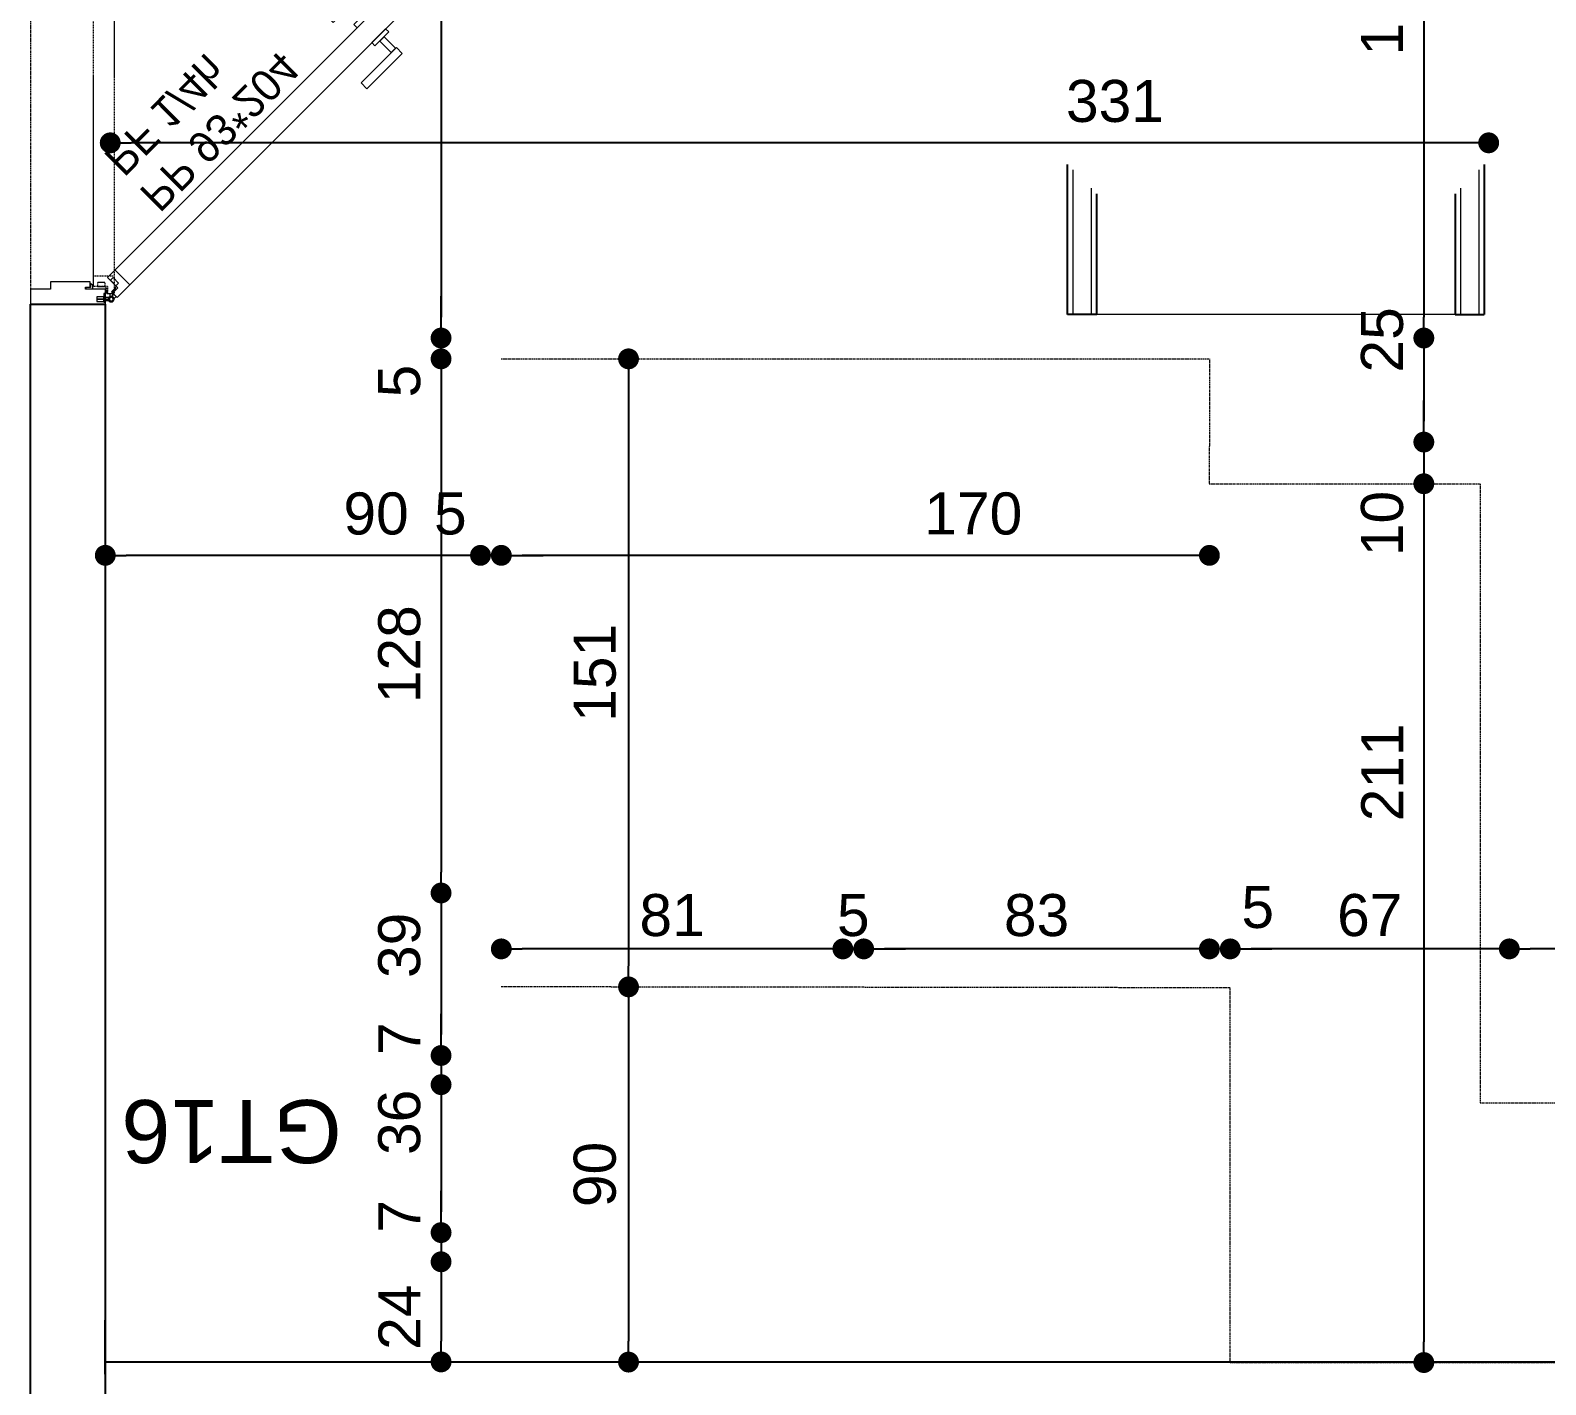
# Model space of a CAD drawing. Header units: centimetres. Extents: x 16433 to 114398, y -50094 to -12305.
# Drawn here: x 31915.9 to 32279.7, y -29242.2 to -28917.2 of the extents above; entities that cross this region are included whole.
import ezdxf

# ---------------------------------------------------------------- set-up
doc = ezdxf.new("R2010")
doc.units = ezdxf.units.CM
doc.header["$LTSCALE"] = 0.5
doc.linetypes.add('Style de ligne -1', pattern=[0.41664, 0.20828, -0.20836])
doc.linetypes.add('Style de ligne -16', pattern=[0.192476, 0.123031, -0.069444])
doc.layers.get('0').update_dxf_attribs({"linetype": 'CONTINUOUS'})
doc.layers.get('DEFPOINTS').update_dxf_attribs({"linetype": 'CONTINUOUS'})
doc.layers.add('3-BAT C-Niveau -2', color=7, linetype='CONTINUOUS')
doc.styles.add('Futura Book', font='')
doc.styles.add('Helvetica', font='')
doc.styles.get('Futura Book').set_extended_font_data('Futura Book')
doc.styles.get('Helvetica').set_extended_font_data('Helvetica')
doc.dimstyles.new('IS', dxfattribs={"dimtxt": 10.08724, "dimasz": 5.007446, "dimexe": 2, "dimexo": 10, "dimgap": 3, "dimtad": 1, "dimdec": 1, "dimtxsty": 'Helvetica', "dimblk": 'DOT', "dimblk1": 'DOT', "dimblk2": 'DOT', "dimcen": 0, "dimdle": 10, "dimazin": 0, "dimtfac": 0.8, "dimtdec": 1, "dimtix": 1, "dimtmove": 0, "dimatfit": 0, "dimldrblk": 'VW_FILLEDARROW-1', "dimfxl": 10, "dimfxlon": 1, "dimfrac": 2, "dimtolj": 1, "dimarcsym": 0})

# ---------------------------------------------------------------- blocks, each defined once
blk = doc.blocks.new('PORTES 93_204')
at = {"color": 7, "linetype": 'Continuous', "lineweight": 18}
blk.add_line((10.41, 11.34), (6.87, 14.87), dxfattribs=at)
at = {"color": 8, "linetype": 'Style de ligne -16', "lineweight": 18, "true_color": 0x808080}
blk.add_line((9.01, 6.14), (9.01, 11.14), dxfattribs=at)
at = {"color": 7, "linetype": 'Continuous', "lineweight": 5}
blk.add_line((3.44, 8.68), (3.44, 9.56), dxfattribs=at)
at = {"color": 7, "linetype": 'Continuous', "lineweight": 18, "flags": 128}
for points in [[(62.4, 80.3), (63.81, 78.88), (55.33, 70.4), (53.91, 71.81)], [(63.64, 78.71), (66.4, 75.94), (65.34, 74.88), (62.58, 77.65)], [(67.54, 77.07), (68.3, 76.3), (64.98, 72.98), (64.21, 73.75)], [(69.29, 68.68), (68.52, 69.44), (71.84, 72.77), (72.61, 72)], [(73.18, 67.04), (70.42, 69.81), (71.48, 70.87), (74.24, 68.1)], [(71.24, 62.27), (69.82, 63.68), (74.77, 68.63), (76.19, 67.22)], [(6.62, 11.53), (7.29, 12.2), (8.6, 10.88), (7.94, 10.22)], [(5.88, 4.34), (5.88, 5.84), (6.02, 5.98), (6.7, 5.98), (7.12, 5.56), (7.12, 5.44), (6.2, 5.44), (6.2, 4.34)], [(99.12, 4.34), (99.12, 5.84), (98.98, 5.98), (98.3, 5.98), (97.88, 5.56), (97.88, 5.44), (98.8, 5.44), (98.8, 4.34)]]:
    blk.add_lwpolyline(points, close=True, dxfattribs=at)
at = {"color": 7, "linetype": 'Continuous', "lineweight": 13, "flags": 128}
for points in [[(3.82, 11.82), (4.88, 10.76), (6.14, 12.01), (8.61, 9.54), (73.71, 74.64), (71.24, 77.12), (72.5, 78.38), (71.44, 79.44)], [(2.24, -8.95), (2.24, 9.05), (5.8, 9.05), (5.8, 4.24), (6.3, 4.24), (6.3, 5.35), (7.6, 5.35), (7.6, -4.15), (5.8, -4.15), (5.8, -8.95)], [(102.76, 9.05), (99.2, 9.05), (99.2, 4.24), (98.7, 4.24), (98.7, 5.35), (97.4, 5.35), (97.4, -4.15), (99.2, -4.15), (99.2, -8.95), (102.76, -8.95)]]:
    blk.add_lwpolyline(points, close=True, dxfattribs=at)
at = {"color": 8, "linetype": 'Style de ligne -16', "lineweight": 18, "true_color": 0x808080, "flags": 128}
for points in [[(82.53, 16.14), (82.53, 18.14), (94.53, 18.14), (94.53, 16.14)], [(92.78, 12.23), (92.78, 16.14), (94.28, 16.14), (94.28, 12.23)], [(4.69, 11.14), (4.69, 9.64), (6.47, 9.64), (6.47, 6.14), (98.53, 6.14), (98.53, 9.64), (100.31, 9.64), (100.31, 11.14)], [(91.18, 11.14), (91.18, 12.23), (95.88, 12.23), (95.88, 11.14)], [(6.47, 8.96), (7.41, 8.96), (7.41, 7.1), (6.47, 7.1)], [(91.18, 5.05), (91.18, 6.14), (95.88, 6.14), (95.88, 5.05)], [(92.78, 1.14), (92.78, 5.05), (94.28, 5.05), (94.28, 1.14)], [(88.03, -0.86), (88.03, 1.14), (95.03, 1.14), (95.03, -0.86)]]:
    blk.add_lwpolyline(points, close=True, dxfattribs=at)
at = {"color": 7, "linetype": 'Continuous', "lineweight": 5, "flags": 128}
for points in [[(4.58, 11.05), (4.11, 10.58, 0.143165), (3.92, 10.92, 0.143165), (3.58, 11.1), (4.06, 11.58)], [(3.07, 9.05), (3.07, 9.85, 0.143165), (3.44, 9.74, 0.143165), (3.81, 9.85), (3.81, 9.05)], [(4.69, 10.06), (4.02, 10.06, 0.143165), (4.13, 10.43, 0.143165), (4.02, 10.8), (4.69, 10.8)]]:
    blk.add_lwpolyline(points, format="xyb", close=True, dxfattribs=at)
at = {"color": 7, "linetype": 'Continuous', "lineweight": 18, "flags": 128}
blk.add_lwpolyline([(6.34, 11.42), (5.8, 11.14), (5.19, 10.53), (4.99, 10.73), (5.56, 11.3), (6.28, 11.53), (6.34, 11.42)], dxfattribs=at)
at = {"color": 7, "linetype": 'Continuous', "lineweight": 5, "flags": 128}
for points in [[(2.73, 9.05), (4.75, 9.05), (4.75, 8.68), (2.73, 8.68)], [(2.87, 8.68), (3.44, 8.68), (3.44, 6.99), (2.87, 6.99)], [(3.44, 8.68), (4.01, 8.68), (4.01, 6.99), (3.44, 6.99)]]:
    blk.add_lwpolyline(points, close=True, dxfattribs=at)
at = {"color": 8, "linetype": 'Style de ligne -16', "lineweight": 18, "true_color": 0x808080, "flags": 128}
blk.add_lwpolyline([(6.19, 9.08), (5.61, 9.26), (4.75, 9.26), (4.75, 9.54), (5.55, 9.54), (6.23, 9.2), (6.19, 9.08)], dxfattribs=at)
at = {"color": 7, "linetype": 'Continuous', "lineweight": 5}
for radius in [0.689, 0.429]:
    blk.add_circle((3.44, 10.43), radius, dxfattribs=at)
at = {"color": 8, "linetype": 'Style de ligne -16', "lineweight": 18, "true_color": 0x808080}
blk.add_arc((3.44, 10.43), 96.88, 0.4199, 44.5328, dxfattribs=at)
at = {"color": 7, "insert": (23.88, 22.06), "char_height": 7.5516, "width": 66.7422, "attachment_point": 1, "rotation": 45, "line_spacing_factor": 0.962448, "style": 'Futura Book'}
blk.add_mtext('\\pt26.348,53.073;PP 93*204\\PPF 1/4h\\P', dxfattribs=at)
blk = doc.blocks.new('Groupe-45-1')
at = {"color": 7, "linetype": 'Continuous', "lineweight": 5}
for p, q in [((17013.55, -46579.65), (17048.92, -46572.95)), ((17013.79, -46580.93), (17047.88, -46574.47)), ((17013.79, -46580.93), (17047.88, -46574.47)), ((17014.61, -46585.25), (17044.38, -46579.61)), ((17014.61, -46585.25), (17044.38, -46579.61)), ((17060.87, -46666.66), (17031.09, -46672.3)), ((17060.87, -46666.66), (17031.09, -46672.3)), ((17066.01, -46670.17), (17031.91, -46676.63)), ((17066.01, -46670.17), (17031.91, -46676.63)), ((17067.53, -46671.2), (17032.16, -46677.9))]:
    blk.add_line(p, q, dxfattribs=at)
at = {"color": 7, "linetype": 'Continuous', "lineweight": 25}
for p, q in [((17013.55, -46579.65), (17048.92, -46572.95)), ((17014.85, -46586.53), (17013.55, -46579.65)), ((17014.85, -46586.53), (17043.34, -46581.13)), ((17059.35, -46665.63), (17030.85, -46671.03)), ((17030.85, -46671.03), (17032.16, -46677.9)), ((17067.53, -46671.2), (17032.16, -46677.9))]:
    blk.add_line(p, q, dxfattribs=at)
at = {"color": 7, "linetype": 'Continuous', "lineweight": 18}
blk.add_line((17030.85, -46671.03), (17014.83, -46586.42), dxfattribs=at)
blk = doc.blocks.new('Groupe-52-1')
at = {"color": 7}
blk.add_blockref('Groupe-45-1', (0, 0), dxfattribs=at)
blk = doc.blocks.new('_DOT')
at = {"color": 0, "linetype": 'ByBlock', "lineweight": -2}
blk.add_line((-0.5, 0), (-1, 0), dxfattribs=at)
at = {"color": 0, "linetype": 'ByBlock', "const_width": 0.5}
blk.add_lwpolyline([(-0.25, 0, 1), (0.25, 0, 1)], format="xyb", close=True, dxfattribs=at)
blk = doc.blocks.new('*D2441')
at = {"layer": '3-BAT C-Niveau -2', "color": 0, "linetype": 'Continuous', "lineweight": -2, "transparency": 16777216}
blk.add_line((31895.04, -28809.16), (31895.04, -30245.77), dxfattribs=at)
at = {"layer": 'DEFPOINTS', "color": 0, "linetype": 'Continuous', "transparency": 16777216}
for p in [(31865.22, -28804.15), (31895.04, -30250.78), (31915.94, -30250.78)]:
    blk.add_point(p, dxfattribs=at)
at = {"layer": '3-BAT C-Niveau -2', "color": 0, "linetype": 'Continuous', "lineweight": -2, "transparency": 16777216, "xscale": 5.007446289062499, "yscale": 5.007446289062499, "zscale": 5.007446289062499}
for p, rotation in [((31895.04, -28804.15), 90), ((31895.04, -30250.78), 270)]:
    blk.add_blockref('_DOT', p, dxfattribs=dict(at, rotation=rotation))
at = {"layer": '3-BAT C-Niveau -2', "color": 0, "linetype": 'Continuous', "lineweight": 5, "transparency": 16777216, "insert": (31885.05, -29657.74), "char_height": 10.087, "attachment_point": 5, "rotation": 90, "style": 'Helvetica'}
blk.add_mtext('\\A1;1447', dxfattribs=at)
blk = doc.blocks.new('VW_FILLEDARROW-1')
at = {"color": 0, "linetype": 'Continuous', "lineweight": 5, "flags": 128}
blk.add_lwpolyline([(-1.997, 0.535), (0, 0), (-1.997, -0.535)], close=True, dxfattribs=at)
blk = doc.blocks.new('*D2506')
at = {"layer": '3-BAT C-Niveau -2', "color": 0, "linetype": 'Continuous', "lineweight": -2, "transparency": 16777216}
blk.add_line((32261.04, -28944.15), (31940.12, -28944.15), dxfattribs=at)
at = {"layer": 'DEFPOINTS', "color": 0, "linetype": 'Continuous', "transparency": 16777216}
for p in [(31935.11, -28922.28), (31935.11, -28944.15), (32266.05, -28961.58)]:
    blk.add_point(p, dxfattribs=at)
at = {"layer": '3-BAT C-Niveau -2', "color": 0, "linetype": 'Continuous', "lineweight": -2, "transparency": 16777216, "xscale": 5.007446289062499, "yscale": 5.007446289062499, "zscale": 5.007446289062499, "rotation": 180}
blk.add_blockref('_DOT', (31935.11, -28944.15), dxfattribs=at)
at = {"layer": '3-BAT C-Niveau -2', "color": 0, "linetype": 'Continuous', "lineweight": -2, "transparency": 16777216, "xscale": 5.007446289062499, "yscale": 5.007446289062499, "zscale": 5.007446289062499}
blk.add_blockref('_DOT', (32266.05, -28944.15), dxfattribs=at)
at = {"layer": '3-BAT C-Niveau -2', "color": 0, "linetype": 'Continuous', "lineweight": 5, "transparency": 16777216, "insert": (32176.32, -28934.17), "char_height": 10.087, "attachment_point": 5, "style": 'Helvetica'}
blk.add_mtext('\\A1;331', dxfattribs=at)
blk = doc.blocks.new('*D2507')
at = {"layer": '3-BAT C-Niveau -2', "color": 0, "linetype": 'Continuous', "lineweight": -2, "transparency": 16777216}
blk.add_line((32019, -29043.14), (31938.93, -29043.14), dxfattribs=at)
at = {"layer": 'DEFPOINTS', "color": 0, "linetype": 'Continuous', "transparency": 16777216}
for p in [(31933.92, -29039.1), (31933.92, -29043.14), (32024, -29050.58)]:
    blk.add_point(p, dxfattribs=at)
at = {"layer": '3-BAT C-Niveau -2', "color": 0, "linetype": 'Continuous', "lineweight": -2, "transparency": 16777216, "xscale": 5.007446289062499, "yscale": 5.007446289062499, "zscale": 5.007446289062499, "rotation": 180}
blk.add_blockref('_DOT', (31933.92, -29043.14), dxfattribs=at)
at = {"layer": '3-BAT C-Niveau -2', "color": 0, "linetype": 'Continuous', "lineweight": -2, "transparency": 16777216, "xscale": 5.007446289062499, "yscale": 5.007446289062499, "zscale": 5.007446289062499}
blk.add_blockref('_DOT', (32024, -29043.14), dxfattribs=at)
at = {"layer": '3-BAT C-Niveau -2', "color": 0, "linetype": 'Continuous', "lineweight": 5, "transparency": 16777216, "insert": (31998.93, -29033.16), "char_height": 10.087, "attachment_point": 5, "style": 'Helvetica'}
blk.add_mtext('\\A1;90', dxfattribs=at)
blk = doc.blocks.new('*D2508')
at = {"layer": '3-BAT C-Niveau -2', "color": 0, "linetype": 'Continuous', "lineweight": -2, "transparency": 16777216}
for p, q in [((32019, -29043.14), (32013.99, -29043.14)), ((32029, -29043.14), (32024, -29043.14)), ((32034.01, -29043.14), (32039.02, -29043.14))]:
    blk.add_line(p, q, dxfattribs=at)
at = {"layer": 'DEFPOINTS', "color": 0, "linetype": 'Continuous', "transparency": 16777216}
for p in [(32029, -29039.1), (32024, -29043.14), (32024, -29050.58)]:
    blk.add_point(p, dxfattribs=at)
at = {"layer": '3-BAT C-Niveau -2', "color": 0, "linetype": 'Continuous', "lineweight": -2, "transparency": 16777216, "xscale": 5.007446289062499, "yscale": 5.007446289062499, "zscale": 5.007446289062499}
blk.add_blockref('_DOT', (32024, -29043.14), dxfattribs=at)
at = {"layer": '3-BAT C-Niveau -2', "color": 0, "linetype": 'Continuous', "lineweight": -2, "transparency": 16777216, "xscale": 5.007446289062499, "yscale": 5.007446289062499, "zscale": 5.007446289062499, "rotation": 180}
blk.add_blockref('_DOT', (32029, -29043.14), dxfattribs=at)
at = {"layer": '3-BAT C-Niveau -2', "color": 0, "linetype": 'Continuous', "lineweight": 5, "transparency": 16777216, "insert": (32016.77, -29033.16), "char_height": 10.087, "attachment_point": 5, "style": 'Helvetica'}
blk.add_mtext('\\A1;5', dxfattribs=at)
blk = doc.blocks.new('*D2509')
at = {"layer": '3-BAT C-Niveau -2', "color": 0, "linetype": 'Continuous', "lineweight": -2, "transparency": 16777216}
blk.add_line((32193.99, -29043.14), (32034.01, -29043.14), dxfattribs=at)
at = {"layer": 'DEFPOINTS', "color": 0, "linetype": 'Continuous', "transparency": 16777216}
for p in [(32199, -29024.08), (32029, -29039.1), (32029, -29043.14)]:
    blk.add_point(p, dxfattribs=at)
at = {"layer": '3-BAT C-Niveau -2', "color": 0, "linetype": 'Continuous', "lineweight": -2, "transparency": 16777216, "xscale": 5.007446289062499, "yscale": 5.007446289062499, "zscale": 5.007446289062499, "rotation": 180}
blk.add_blockref('_DOT', (32029, -29043.14), dxfattribs=at)
at = {"layer": '3-BAT C-Niveau -2', "color": 0, "linetype": 'Continuous', "lineweight": -2, "transparency": 16777216, "xscale": 5.007446289062499, "yscale": 5.007446289062499, "zscale": 5.007446289062499}
blk.add_blockref('_DOT', (32199, -29043.14), dxfattribs=at)
at = {"layer": '3-BAT C-Niveau -2', "color": 0, "linetype": 'Continuous', "lineweight": 5, "transparency": 16777216, "insert": (32142.32, -29033.16), "char_height": 10.087, "attachment_point": 5, "style": 'Helvetica'}
blk.add_mtext('\\A1;170', dxfattribs=at)
blk = doc.blocks.new('*D2510')
at = {"layer": '3-BAT C-Niveau -2', "color": 0, "linetype": 'Continuous', "lineweight": -2, "transparency": 16777216}
blk.add_line((32059.54, -29151.69), (32059.54, -29231.72), dxfattribs=at)
at = {"layer": 'DEFPOINTS', "color": 0, "linetype": 'Continuous', "transparency": 16777216}
for p in [(32095.16, -29146.69), (32059.54, -29236.73), (32074.47, -29236.73)]:
    blk.add_point(p, dxfattribs=at)
at = {"layer": '3-BAT C-Niveau -2', "color": 0, "linetype": 'Continuous', "lineweight": -2, "transparency": 16777216, "xscale": 5.007446289062499, "yscale": 5.007446289062499, "zscale": 5.007446289062499}
for p, rotation in [((32059.54, -29146.69), 90), ((32059.54, -29236.73), 270)]:
    blk.add_blockref('_DOT', p, dxfattribs=dict(at, rotation=rotation))
at = {"layer": '3-BAT C-Niveau -2', "color": 0, "linetype": 'Continuous', "lineweight": 5, "transparency": 16777216, "insert": (32051.49, -29191.71), "char_height": 10.087, "attachment_point": 5, "rotation": 90, "style": 'Helvetica'}
blk.add_mtext('\\A1;90', dxfattribs=at)
blk = doc.blocks.new('*D2511')
at = {"layer": '3-BAT C-Niveau -2', "color": 0, "linetype": 'Continuous', "lineweight": -2, "transparency": 16777216}
blk.add_line((32059.54, -29001), (32059.54, -29141.68), dxfattribs=at)
at = {"layer": 'DEFPOINTS', "color": 0, "linetype": 'Continuous', "transparency": 16777216}
for p in [(32047.84, -28995.99), (32059.54, -29146.69), (32095.16, -29146.69)]:
    blk.add_point(p, dxfattribs=at)
at = {"layer": '3-BAT C-Niveau -2', "color": 0, "linetype": 'Continuous', "lineweight": -2, "transparency": 16777216, "xscale": 5.007446289062499, "yscale": 5.007446289062499, "zscale": 5.007446289062499}
for p, rotation in [((32059.54, -28995.99), 90), ((32059.54, -29146.69), 270)]:
    blk.add_blockref('_DOT', p, dxfattribs=dict(at, rotation=rotation))
at = {"layer": '3-BAT C-Niveau -2', "color": 0, "linetype": 'Continuous', "lineweight": 5, "transparency": 16777216, "insert": (32051.49, -29071.34), "char_height": 10.087, "attachment_point": 5, "rotation": 90, "style": 'Helvetica'}
blk.add_mtext('\\A1;151', dxfattribs=at)
blk = doc.blocks.new('*D2523')
at = {"layer": '3-BAT C-Niveau -2', "color": 0, "linetype": 'Continuous', "lineweight": -2, "transparency": 16777216}
blk.add_line((32250.48, -29030.97), (32250.48, -29231.83), dxfattribs=at)
at = {"layer": 'DEFPOINTS', "color": 0, "linetype": 'Continuous', "transparency": 16777216}
for p in [(32255.24, -29025.96), (32250.48, -29236.84), (32268.27, -29236.84)]:
    blk.add_point(p, dxfattribs=at)
at = {"layer": '3-BAT C-Niveau -2', "color": 0, "linetype": 'Continuous', "lineweight": -2, "transparency": 16777216, "xscale": 5.007446289062499, "yscale": 5.007446289062499, "zscale": 5.007446289062499}
for p, rotation in [((32250.48, -29025.96), 90), ((32250.48, -29236.84), 270)]:
    blk.add_blockref('_DOT', p, dxfattribs=dict(at, rotation=rotation))
at = {"layer": '3-BAT C-Niveau -2', "color": 0, "linetype": 'Continuous', "lineweight": 5, "transparency": 16777216, "insert": (32240.5, -29095.21), "char_height": 10.087, "attachment_point": 5, "rotation": 90, "style": 'Helvetica'}
blk.add_mtext('\\A1;211', dxfattribs=at)
blk = doc.blocks.new('*D2524')
at = {"layer": '3-BAT C-Niveau -2', "color": 0, "linetype": 'Continuous', "lineweight": -2, "transparency": 16777216}
for p, q in [((32250.48, -29010.96), (32250.48, -29005.95)), ((32250.48, -29015.96), (32250.48, -29025.96)), ((32250.48, -29030.97), (32250.48, -29035.98))]:
    blk.add_line(p, q, dxfattribs=at)
at = {"layer": 'DEFPOINTS', "color": 0, "linetype": 'Continuous', "transparency": 16777216}
for p in [(32253.89, -29015.96), (32250.48, -29025.96), (32255.24, -29025.96)]:
    blk.add_point(p, dxfattribs=at)
at = {"layer": '3-BAT C-Niveau -2', "color": 0, "linetype": 'Continuous', "lineweight": -2, "transparency": 16777216, "xscale": 5.007446289062499, "yscale": 5.007446289062499, "zscale": 5.007446289062499}
for p, rotation in [((32250.48, -29015.96), 270), ((32250.48, -29025.96), 90)]:
    blk.add_blockref('_DOT', p, dxfattribs=dict(at, rotation=rotation))
at = {"layer": '3-BAT C-Niveau -2', "color": 0, "linetype": 'Continuous', "lineweight": 5, "transparency": 16777216, "insert": (32240.5, -29035.5), "char_height": 10.087, "attachment_point": 5, "rotation": 90, "style": 'Helvetica'}
blk.add_mtext('\\A1;10', dxfattribs=at)
blk = doc.blocks.new('*D2525')
at = {"layer": '3-BAT C-Niveau -2', "color": 0, "linetype": 'Continuous', "lineweight": -2, "transparency": 16777216}
blk.add_line((32250.48, -28996), (32250.48, -29010.96), dxfattribs=at)
at = {"layer": 'DEFPOINTS', "color": 0, "linetype": 'Continuous', "transparency": 16777216}
for p in [(32256.34, -28990.99), (32250.48, -29015.96), (32253.89, -29015.96)]:
    blk.add_point(p, dxfattribs=at)
at = {"layer": '3-BAT C-Niveau -2', "color": 0, "linetype": 'Continuous', "lineweight": -2, "transparency": 16777216, "xscale": 5.007446289062499, "yscale": 5.007446289062499, "zscale": 5.007446289062499}
for p, rotation in [((32250.48, -28990.99), 90), ((32250.48, -29015.96), 270)]:
    blk.add_blockref('_DOT', p, dxfattribs=dict(at, rotation=rotation))
at = {"layer": '3-BAT C-Niveau -2', "color": 0, "linetype": 'Continuous', "lineweight": 5, "transparency": 16777216, "insert": (32240.5, -28991.44), "char_height": 10.087, "attachment_point": 5, "rotation": 90, "style": 'Helvetica'}
blk.add_mtext('\\A1;25', dxfattribs=at)
blk = doc.blocks.new('*D2526')
at = {"layer": '3-BAT C-Niveau -2', "color": 0, "linetype": 'Continuous', "lineweight": -2, "transparency": 16777216}
blk.add_line((32250.48, -28864.92), (32250.48, -28985.99), dxfattribs=at)
at = {"layer": 'DEFPOINTS', "color": 0, "linetype": 'Continuous', "transparency": 16777216}
for p in [(32401.77, -28859.91), (32250.48, -28990.99), (32256.34, -28990.99)]:
    blk.add_point(p, dxfattribs=at)
at = {"layer": '3-BAT C-Niveau -2', "color": 0, "linetype": 'Continuous', "lineweight": -2, "transparency": 16777216, "xscale": 5.007446289062499, "yscale": 5.007446289062499, "zscale": 5.007446289062499}
for p, rotation in [((32250.48, -28859.91), 90), ((32250.48, -28990.99), 270)]:
    blk.add_blockref('_DOT', p, dxfattribs=dict(at, rotation=rotation))
at = {"layer": '3-BAT C-Niveau -2', "color": 0, "linetype": 'Continuous', "lineweight": 5, "transparency": 16777216, "insert": (32240.5, -28911.46), "char_height": 10.087, "attachment_point": 5, "rotation": 90, "style": 'Helvetica'}
blk.add_mtext('\\A1;131', dxfattribs=at)
blk = doc.blocks.new('*D2284')
at = {"layer": '3-BAT C-Niveau -2', "color": 0, "linetype": 'Continuous', "lineweight": -2, "transparency": 16777216}
blk.add_line((32105.99, -29137.58), (32034.01, -29137.58), dxfattribs=at)
at = {"layer": 'DEFPOINTS', "color": 0, "linetype": 'Continuous', "transparency": 16777216}
for p in [(32029, -29137.58), (32029, -29146.69), (32111, -29158.98)]:
    blk.add_point(p, dxfattribs=at)
at = {"layer": '3-BAT C-Niveau -2', "color": 0, "linetype": 'Continuous', "lineweight": -2, "transparency": 16777216, "xscale": 5.007446289062499, "yscale": 5.007446289062499, "zscale": 5.007446289062499, "rotation": 180}
blk.add_blockref('_DOT', (32029, -29137.58), dxfattribs=at)
at = {"layer": '3-BAT C-Niveau -2', "color": 0, "linetype": 'Continuous', "lineweight": -2, "transparency": 16777216, "xscale": 5.007446289062499, "yscale": 5.007446289062499, "zscale": 5.007446289062499}
blk.add_blockref('_DOT', (32111, -29137.58), dxfattribs=at)
at = {"layer": '3-BAT C-Niveau -2', "color": 0, "linetype": 'Continuous', "lineweight": 5, "transparency": 16777216, "insert": (32070, -29129.53), "char_height": 10.087, "attachment_point": 5, "style": 'Helvetica'}
blk.add_mtext('\\A1;81', dxfattribs=at)
blk = doc.blocks.new('*D2285')
at = {"layer": '3-BAT C-Niveau -2', "color": 0, "linetype": 'Continuous', "lineweight": -2, "transparency": 16777216}
for p, q in [((32105.99, -29137.58), (32100.98, -29137.58)), ((32116, -29137.58), (32111, -29137.58)), ((32121.01, -29137.58), (32126.01, -29137.58))]:
    blk.add_line(p, q, dxfattribs=at)
at = {"layer": 'DEFPOINTS', "color": 0, "linetype": 'Continuous', "transparency": 16777216}
for p in [(32111, -29137.58), (32111, -29158.98), (32116, -29163.08)]:
    blk.add_point(p, dxfattribs=at)
at = {"layer": '3-BAT C-Niveau -2', "color": 0, "linetype": 'Continuous', "lineweight": -2, "transparency": 16777216, "xscale": 5.007446289062499, "yscale": 5.007446289062499, "zscale": 5.007446289062499}
blk.add_blockref('_DOT', (32111, -29137.58), dxfattribs=at)
at = {"layer": '3-BAT C-Niveau -2', "color": 0, "linetype": 'Continuous', "lineweight": -2, "transparency": 16777216, "xscale": 5.007446289062499, "yscale": 5.007446289062499, "zscale": 5.007446289062499, "rotation": 180}
blk.add_blockref('_DOT', (32116, -29137.58), dxfattribs=at)
at = {"layer": '3-BAT C-Niveau -2', "color": 0, "linetype": 'Continuous', "lineweight": 5, "transparency": 16777216, "insert": (32113.5, -29129.53), "char_height": 10.087, "attachment_point": 5, "style": 'Helvetica'}
blk.add_mtext('\\A1;5', dxfattribs=at)
blk = doc.blocks.new('*D2286')
at = {"layer": '3-BAT C-Niveau -2', "color": 0, "linetype": 'Continuous', "lineweight": -2, "transparency": 16777216}
blk.add_line((32193.99, -29137.58), (32121.01, -29137.58), dxfattribs=at)
at = {"layer": 'DEFPOINTS', "color": 0, "linetype": 'Continuous', "transparency": 16777216}
for p in [(32116, -29137.58), (32199, -29148.43), (32116, -29163.08)]:
    blk.add_point(p, dxfattribs=at)
at = {"layer": '3-BAT C-Niveau -2', "color": 0, "linetype": 'Continuous', "lineweight": -2, "transparency": 16777216, "xscale": 5.007446289062499, "yscale": 5.007446289062499, "zscale": 5.007446289062499, "rotation": 180}
blk.add_blockref('_DOT', (32116, -29137.58), dxfattribs=at)
at = {"layer": '3-BAT C-Niveau -2', "color": 0, "linetype": 'Continuous', "lineweight": -2, "transparency": 16777216, "xscale": 5.007446289062499, "yscale": 5.007446289062499, "zscale": 5.007446289062499}
blk.add_blockref('_DOT', (32199, -29137.58), dxfattribs=at)
at = {"layer": '3-BAT C-Niveau -2', "color": 0, "linetype": 'Continuous', "lineweight": 5, "transparency": 16777216, "insert": (32157.5, -29129.53), "char_height": 10.087, "attachment_point": 5, "style": 'Helvetica'}
blk.add_mtext('\\A1;83', dxfattribs=at)
blk = doc.blocks.new('*D2287')
at = {"layer": '3-BAT C-Niveau -2', "color": 0, "linetype": 'Continuous', "lineweight": -2, "transparency": 16777216}
for p, q in [((32193.99, -29137.58), (32188.98, -29137.58)), ((32204, -29137.58), (32199, -29137.58)), ((32209.01, -29137.58), (32214.01, -29137.58))]:
    blk.add_line(p, q, dxfattribs=at)
at = {"layer": 'DEFPOINTS', "color": 0, "linetype": 'Continuous', "transparency": 16777216}
for p in [(32204, -29116.54), (32199, -29137.58), (32199, -29148.43)]:
    blk.add_point(p, dxfattribs=at)
at = {"layer": '3-BAT C-Niveau -2', "color": 0, "linetype": 'Continuous', "lineweight": -2, "transparency": 16777216, "xscale": 5.007446289062499, "yscale": 5.007446289062499, "zscale": 5.007446289062499}
blk.add_blockref('_DOT', (32199, -29137.58), dxfattribs=at)
at = {"layer": '3-BAT C-Niveau -2', "color": 0, "linetype": 'Continuous', "lineweight": -2, "transparency": 16777216, "xscale": 5.007446289062499, "yscale": 5.007446289062499, "zscale": 5.007446289062499, "rotation": 180}
blk.add_blockref('_DOT', (32204, -29137.58), dxfattribs=at)
at = {"layer": '3-BAT C-Niveau -2', "color": 0, "linetype": 'Continuous', "lineweight": 5, "transparency": 16777216, "insert": (32210.61, -29127.59), "char_height": 10.087, "attachment_point": 5, "style": 'Helvetica'}
blk.add_mtext('\\A1;5', dxfattribs=at)
blk = doc.blocks.new('*D2288')
at = {"layer": '3-BAT C-Niveau -2', "color": 0, "linetype": 'Continuous', "lineweight": -2, "transparency": 16777216}
blk.add_line((32265.99, -29137.58), (32209.01, -29137.58), dxfattribs=at)
at = {"layer": 'DEFPOINTS', "color": 0, "linetype": 'Continuous', "transparency": 16777216}
for p in [(32204, -29116.54), (32271, -29130.44), (32204, -29137.58)]:
    blk.add_point(p, dxfattribs=at)
at = {"layer": '3-BAT C-Niveau -2', "color": 0, "linetype": 'Continuous', "lineweight": -2, "transparency": 16777216, "xscale": 5.007446289062499, "yscale": 5.007446289062499, "zscale": 5.007446289062499, "rotation": 180}
blk.add_blockref('_DOT', (32204, -29137.58), dxfattribs=at)
at = {"layer": '3-BAT C-Niveau -2', "color": 0, "linetype": 'Continuous', "lineweight": -2, "transparency": 16777216, "xscale": 5.007446289062499, "yscale": 5.007446289062499, "zscale": 5.007446289062499}
blk.add_blockref('_DOT', (32271, -29137.58), dxfattribs=at)
at = {"layer": '3-BAT C-Niveau -2', "color": 0, "linetype": 'Continuous', "lineweight": 5, "transparency": 16777216, "insert": (32237.5, -29129.53), "char_height": 10.087, "attachment_point": 5, "style": 'Helvetica'}
blk.add_mtext('\\A1;67', dxfattribs=at)
blk = doc.blocks.new('*D2289')
at = {"layer": '3-BAT C-Niveau -2', "color": 0, "linetype": 'Continuous', "lineweight": -2, "transparency": 16777216}
blk.add_line((32590.27, -29137.58), (32276.01, -29137.58), dxfattribs=at)
at = {"layer": 'DEFPOINTS', "color": 0, "linetype": 'Continuous', "transparency": 16777216}
for p in [(32271, -29130.44), (32271, -29137.58), (32595.28, -29137.15)]:
    blk.add_point(p, dxfattribs=at)
at = {"layer": '3-BAT C-Niveau -2', "color": 0, "linetype": 'Continuous', "lineweight": -2, "transparency": 16777216, "xscale": 5.007446289062499, "yscale": 5.007446289062499, "zscale": 5.007446289062499, "rotation": 180}
blk.add_blockref('_DOT', (32271, -29137.58), dxfattribs=at)
at = {"layer": '3-BAT C-Niveau -2', "color": 0, "linetype": 'Continuous', "lineweight": -2, "transparency": 16777216, "xscale": 5.007446289062499, "yscale": 5.007446289062499, "zscale": 5.007446289062499}
blk.add_blockref('_DOT', (32595.28, -29137.58), dxfattribs=at)
at = {"layer": '3-BAT C-Niveau -2', "color": 0, "linetype": 'Continuous', "lineweight": 5, "transparency": 16777216, "insert": (32421.21, -29127.59), "char_height": 10.087, "attachment_point": 5, "style": 'Helvetica'}
blk.add_mtext('\\A1;324', dxfattribs=at)
blk = doc.blocks.new('*D2246')
at = {"layer": '3-BAT C-Niveau -2', "color": 0, "linetype": 'Continuous', "lineweight": -2, "transparency": 16777216}
blk.add_line((32014.54, -29217.67), (32014.54, -29231.68), dxfattribs=at)
at = {"layer": 'DEFPOINTS', "color": 0, "linetype": 'Continuous', "transparency": 16777216}
for p in [(32004, -29212.66), (32000.04, -29236.69), (32014.54, -29236.69)]:
    blk.add_point(p, dxfattribs=at)
at = {"layer": '3-BAT C-Niveau -2', "color": 0, "linetype": 'Continuous', "lineweight": -2, "transparency": 16777216, "xscale": 5.007446289062499, "yscale": 5.007446289062499, "zscale": 5.007446289062499}
for p, rotation in [((32014.54, -29212.66), 90), ((32014.54, -29236.69), 270)]:
    blk.add_blockref('_DOT', p, dxfattribs=dict(at, rotation=rotation))
at = {"layer": '3-BAT C-Niveau -2', "color": 0, "linetype": 'Continuous', "lineweight": 5, "transparency": 16777216, "insert": (32004.55, -29225.95), "char_height": 10.087, "attachment_point": 5, "rotation": 90, "style": 'Helvetica'}
blk.add_mtext('\\A1;24', dxfattribs=at)
blk = doc.blocks.new('*D2247')
at = {"layer": '3-BAT C-Niveau -2', "color": 0, "linetype": 'Continuous', "lineweight": -2, "transparency": 16777216}
for p, q in [((32014.54, -29200.65), (32014.54, -29195.65)), ((32014.54, -29205.66), (32014.54, -29212.66)), ((32014.54, -29217.67), (32014.54, -29222.68))]:
    blk.add_line(p, q, dxfattribs=at)
at = {"layer": 'DEFPOINTS', "color": 0, "linetype": 'Continuous', "transparency": 16777216}
for p in [(32007.54, -29205.66), (32004, -29212.66), (32014.54, -29212.66)]:
    blk.add_point(p, dxfattribs=at)
at = {"layer": '3-BAT C-Niveau -2', "color": 0, "linetype": 'Continuous', "lineweight": -2, "transparency": 16777216, "xscale": 5.007446289062499, "yscale": 5.007446289062499, "zscale": 5.007446289062499}
for p, rotation in [((32014.54, -29205.66), 270), ((32014.54, -29212.66), 90)]:
    blk.add_blockref('_DOT', p, dxfattribs=dict(at, rotation=rotation))
at = {"layer": '3-BAT C-Niveau -2', "color": 0, "linetype": 'Continuous', "lineweight": 5, "transparency": 16777216, "insert": (32004.55, -29201.74), "char_height": 10.087, "attachment_point": 5, "rotation": 90, "style": 'Helvetica'}
blk.add_mtext('\\A1;7', dxfattribs=at)
blk = doc.blocks.new('*D2248')
at = {"layer": '3-BAT C-Niveau -2', "color": 0, "linetype": 'Continuous', "lineweight": -2, "transparency": 16777216}
blk.add_line((32014.54, -29175.17), (32014.54, -29200.65), dxfattribs=at)
at = {"layer": 'DEFPOINTS', "color": 0, "linetype": 'Continuous', "transparency": 16777216}
for p in [(32006.54, -29170.16), (32007.54, -29205.66), (32014.54, -29205.66)]:
    blk.add_point(p, dxfattribs=at)
at = {"layer": '3-BAT C-Niveau -2', "color": 0, "linetype": 'Continuous', "lineweight": -2, "transparency": 16777216, "xscale": 5.007446289062499, "yscale": 5.007446289062499, "zscale": 5.007446289062499}
for p, rotation in [((32014.54, -29170.16), 90), ((32014.54, -29205.66), 270)]:
    blk.add_blockref('_DOT', p, dxfattribs=dict(at, rotation=rotation))
at = {"layer": '3-BAT C-Niveau -2', "color": 0, "linetype": 'Continuous', "lineweight": 5, "transparency": 16777216, "insert": (32004.55, -29179.19), "char_height": 10.087, "attachment_point": 5, "rotation": 90, "style": 'Helvetica'}
blk.add_mtext('\\A1;36', dxfattribs=at)
blk = doc.blocks.new('*D2249')
at = {"layer": '3-BAT C-Niveau -2', "color": 0, "linetype": 'Continuous', "lineweight": -2, "transparency": 16777216}
for p, q in [((32014.54, -29158.15), (32014.54, -29153.15)), ((32014.54, -29163.16), (32014.54, -29170.16)), ((32014.54, -29175.17), (32014.54, -29180.18))]:
    blk.add_line(p, q, dxfattribs=at)
at = {"layer": 'DEFPOINTS', "color": 0, "linetype": 'Continuous', "transparency": 16777216}
for p in [(32007.04, -29163.16), (32006.54, -29170.16), (32014.54, -29170.16)]:
    blk.add_point(p, dxfattribs=at)
at = {"layer": '3-BAT C-Niveau -2', "color": 0, "linetype": 'Continuous', "lineweight": -2, "transparency": 16777216, "xscale": 5.007446289062499, "yscale": 5.007446289062499, "zscale": 5.007446289062499}
for p, rotation in [((32014.54, -29163.16), 270), ((32014.54, -29170.16), 90)]:
    blk.add_blockref('_DOT', p, dxfattribs=dict(at, rotation=rotation))
at = {"layer": '3-BAT C-Niveau -2', "color": 0, "linetype": 'Continuous', "lineweight": 5, "transparency": 16777216, "insert": (32004.55, -29159.11), "char_height": 10.087, "attachment_point": 5, "rotation": 90, "style": 'Helvetica'}
blk.add_mtext('\\A1;7', dxfattribs=at)
blk = doc.blocks.new('*D2250')
at = {"layer": '3-BAT C-Niveau -2', "color": 0, "linetype": 'Continuous', "lineweight": -2, "transparency": 16777216}
blk.add_line((32014.54, -29129.16), (32014.54, -29158.15), dxfattribs=at)
at = {"layer": 'DEFPOINTS', "color": 0, "linetype": 'Continuous', "transparency": 16777216}
for p in [(31987.43, -29124.16), (32007.04, -29163.16), (32014.54, -29163.16)]:
    blk.add_point(p, dxfattribs=at)
at = {"layer": '3-BAT C-Niveau -2', "color": 0, "linetype": 'Continuous', "lineweight": -2, "transparency": 16777216, "xscale": 5.007446289062499, "yscale": 5.007446289062499, "zscale": 5.007446289062499}
for p, rotation in [((32014.54, -29124.16), 90), ((32014.54, -29163.16), 270)]:
    blk.add_blockref('_DOT', p, dxfattribs=dict(at, rotation=rotation))
at = {"layer": '3-BAT C-Niveau -2', "color": 0, "linetype": 'Continuous', "lineweight": 5, "transparency": 16777216, "insert": (32004.55, -29136.73), "char_height": 10.087, "attachment_point": 5, "rotation": 90, "style": 'Helvetica'}
blk.add_mtext('\\A1;39', dxfattribs=at)
blk = doc.blocks.new('*D2251')
at = {"layer": '3-BAT C-Niveau -2', "color": 0, "linetype": 'Continuous', "lineweight": -2, "transparency": 16777216}
blk.add_line((32014.54, -29001), (32014.54, -29119.15), dxfattribs=at)
at = {"layer": 'DEFPOINTS', "color": 0, "linetype": 'Continuous', "transparency": 16777216}
for p in [(32034.47, -28995.99), (31987.43, -29124.16), (32014.54, -29124.16)]:
    blk.add_point(p, dxfattribs=at)
at = {"layer": '3-BAT C-Niveau -2', "color": 0, "linetype": 'Continuous', "lineweight": -2, "transparency": 16777216, "xscale": 5.007446289062499, "yscale": 5.007446289062499, "zscale": 5.007446289062499}
for p, rotation in [((32014.54, -28995.99), 90), ((32014.54, -29124.16), 270)]:
    blk.add_blockref('_DOT', p, dxfattribs=dict(at, rotation=rotation))
at = {"layer": '3-BAT C-Niveau -2', "color": 0, "linetype": 'Continuous', "lineweight": 5, "transparency": 16777216, "insert": (32004.55, -29066.87), "char_height": 10.087, "attachment_point": 5, "rotation": 90, "style": 'Helvetica'}
blk.add_mtext('\\A1;128', dxfattribs=at)
blk = doc.blocks.new('*D2252')
at = {"layer": '3-BAT C-Niveau -2', "color": 0, "linetype": 'Continuous', "lineweight": -2, "transparency": 16777216}
for p, q in [((32014.54, -28985.99), (32014.54, -28980.98)), ((32014.54, -28990.99), (32014.54, -28995.99)), ((32014.54, -29001), (32014.54, -29006.01))]:
    blk.add_line(p, q, dxfattribs=at)
at = {"layer": 'DEFPOINTS', "color": 0, "linetype": 'Continuous', "transparency": 16777216}
for p in [(32034.47, -28990.99), (32014.54, -28995.99), (32034.47, -28995.99)]:
    blk.add_point(p, dxfattribs=at)
at = {"layer": '3-BAT C-Niveau -2', "color": 0, "linetype": 'Continuous', "lineweight": -2, "transparency": 16777216, "xscale": 5.007446289062499, "yscale": 5.007446289062499, "zscale": 5.007446289062499}
for p, rotation in [((32014.54, -28990.99), 270), ((32014.54, -28995.99), 90)]:
    blk.add_blockref('_DOT', p, dxfattribs=dict(at, rotation=rotation))
at = {"layer": '3-BAT C-Niveau -2', "color": 0, "linetype": 'Continuous', "lineweight": 5, "transparency": 16777216, "insert": (32004.55, -29001.33), "char_height": 10.087, "attachment_point": 5, "rotation": 90, "style": 'Helvetica'}
blk.add_mtext('\\A1;5', dxfattribs=at)
blk = doc.blocks.new('*D2253')
at = {"layer": '3-BAT C-Niveau -2', "color": 0, "linetype": 'Continuous', "lineweight": -2, "transparency": 16777216}
blk.add_line((32014.54, -28864.75), (32014.54, -28985.99), dxfattribs=at)
at = {"layer": 'DEFPOINTS', "color": 0, "linetype": 'Continuous', "transparency": 16777216}
for p in [(31994.44, -28859.74), (32014.54, -28990.99), (32034.47, -28990.99)]:
    blk.add_point(p, dxfattribs=at)
at = {"layer": '3-BAT C-Niveau -2', "color": 0, "linetype": 'Continuous', "lineweight": -2, "transparency": 16777216, "xscale": 5.007446289062499, "yscale": 5.007446289062499, "zscale": 5.007446289062499}
for p, rotation in [((32014.54, -28859.74), 90), ((32014.54, -28990.99), 270)]:
    blk.add_blockref('_DOT', p, dxfattribs=dict(at, rotation=rotation))
at = {"layer": '3-BAT C-Niveau -2', "color": 0, "linetype": 'Continuous', "lineweight": 5, "transparency": 16777216, "insert": (32004.55, -28899.85), "char_height": 10.087, "attachment_point": 5, "rotation": 90, "style": 'Helvetica'}
blk.add_mtext('\\A1;131', dxfattribs=at)

msp = doc.modelspace()

# ---------------------------------------------------------------- linework, layer by layer
at = {"layer": '3-BAT C-Niveau -2', "color": 7, "linetype": 'Continuous', "lineweight": 25}
for p, q in [((31915.921, -28982.847), (31933.921, -28982.846)), ((31915.921, -28982.847), (31915.929, -29884.593)), ((31915.921, -28982.847), (31915.929, -29884.593)), ((31933.921, -28982.846), (31933.929, -29884.593)), ((31933.921, -28982.846), (31933.923, -29211.615)), ((31933.924, -29239.615), (31933.923, -29226.687)), ((31933.923, -29236.687), (32605.279, -29236.687)), ((31933.923, -29236.687), (32605.279, -29236.687))]:
    msp.add_line(p, q, dxfattribs=at)
at = {"layer": '3-BAT C-Niveau -2', "color": 251, "linetype": 'Style de ligne -1', "lineweight": 5, "true_color": 0x616161, "flags": 128}
for points in [[(31791.934, -30997.435), (31791.924, -28804.155), (31915.928, -28804.155), (31915.941, -31094.236)], [(32028.999, -28995.995), (32198.998, -28995.995), (32198.975, -29025.963)], [(32198.975, -29025.963), (32263.999, -29025.963), (32263.999, -29174.503), (32595.279, -29174.503), (32595.279, -29236.687), (32203.999, -29236.917), (32203.999, -29146.917), (32028.999, -29146.687)]]:
    msp.add_lwpolyline(points, dxfattribs=at)

# ---------------------------------------------------------------- block references
at = {"layer": '3-BAT C-Niveau -2', "color": 7, "rotation": 79.27640525614329}
msp.add_blockref('Groupe-52-1', (-16766.963, -37034.655), dxfattribs=at)
at = {"layer": '3-BAT C-Niveau -2', "color": 7, "xscale": -1, "rotation": 270.0005213971519}
msp.add_blockref('PORTES 93_204', (31924.921, -28985.082), dxfattribs=at)

# ---------------------------------------------------------------- texts
at = {"layer": '3-BAT C-Niveau -2', "color": 5, "true_color": 0x0000ff, "insert": (31990.7, -29188.977), "char_height": 15.13086, "attachment_point": 1, "rotation": 180, "line_spacing_factor": 0.25, "style": 'Helvetica'}
msp.add_mtext('\\pt29.808;GT16', dxfattribs=at)

# ---------------------------------------------------------------- dimensions: what is measured, and where the dimension line sits
at = {"layer": '3-BAT C-Niveau -2', "color": 7, "linetype": 'Continuous', "lineweight": 5}
for base, p1, p2, override, picture, middle in [((31895.037, -30250.781), (31865.225, -28804.155), (31915.937, -30250.781), {"dimtxt": 10.08724, "dimdec": 0, "dimpost": '<>', "dimtxsty": 'Helvetica', "dimse1": 1, "dimse2": 1, "dimtmove": 2}, '*D2441', (31885.052, -29657.735)), ((32014.537, -28990.995), (31994.437, -28859.743), (32034.468, -28990.995), {"dimtxt": 10.08724, "dimdec": 0, "dimpost": '<>', "dimtxsty": 'Helvetica', "dimse1": 1, "dimse2": 1, "dimtmove": 2}, '*D2253', (32004.552, -28899.848)), ((32250.482, -28990.994), (32401.773, -28859.915), (32256.337, -28990.994), {"dimtxt": 10.08724, "dimdec": 0, "dimpost": '<>', "dimtxsty": 'Helvetica', "dimse1": 1, "dimse2": 1, "dimtmove": 2}, '*D2526', (32240.497, -28911.461)), ((32014.537, -28995.995), (32034.468, -28990.995), (32034.468, -28995.995), {"dimtxt": 10.08724, "dimdec": 0, "dimpost": '<>', "dimtxsty": 'Helvetica', "dimse1": 1, "dimse2": 1, "dimtix": 0, "dimtmove": 2}, '*D2252', (32004.552, -29001.334)), ((32250.482, -29015.963), (32256.337, -28990.994), (32253.886, -29015.963), {"dimtxt": 10.08724, "dimdec": 0, "dimpost": '<>', "dimtxsty": 'Helvetica', "dimse1": 1, "dimse2": 1, "dimtmove": 2}, '*D2525', (32240.497, -28991.441)), ((32014.537, -29124.157), (32034.468, -28995.995), (31987.427, -29124.157), {"dimtxt": 10.08724, "dimdec": 0, "dimpost": '<>', "dimtxsty": 'Helvetica', "dimse1": 1, "dimse2": 1, "dimtmove": 2}, '*D2251', (32004.552, -29066.875)), ((32250.482, -29025.963), (32253.886, -29015.963), (32255.237, -29025.963), {"dimtxt": 10.08724, "dimdec": 0, "dimpost": '<>', "dimtxsty": 'Helvetica', "dimse1": 1, "dimse2": 1, "dimtix": 0, "dimtmove": 2}, '*D2524', (32240.497, -29035.498)), ((32250.482, -29236.839), (32255.237, -29025.963), (32268.267, -29236.839), {"dimtxt": 10.08724, "dimdec": 0, "dimpost": '<>', "dimtxsty": 'Helvetica', "dimse1": 1, "dimse2": 1, "dimtmove": 2}, '*D2523', (32240.497, -29095.211)), ((32014.537, -29163.161), (31987.427, -29124.157), (32007.037, -29163.161), {"dimtxt": 10.08724, "dimdec": 0, "dimpost": '<>', "dimtxsty": 'Helvetica', "dimse1": 1, "dimse2": 1, "dimtmove": 2}, '*D2250', (32004.552, -29136.728)), ((32014.537, -29170.161), (32007.037, -29163.161), (32006.537, -29170.161), {"dimtxt": 10.08724, "dimdec": 0, "dimpost": '<>', "dimtxsty": 'Helvetica', "dimse1": 1, "dimse2": 1, "dimtix": 0, "dimtmove": 2}, '*D2249', (32004.552, -29159.113)), ((32014.537463694, -29205.660724052), (32006.537463691, -29170.160724052), (32007.537463691, -29205.660724052), {"dimtxt": 10.08724, "dimdec": 0, "dimpost": '<>', "dimtxsty": 'Helvetica', "dimse1": 1, "dimse2": 1, "dimtmove": 2}, '*D2248', (32004.552463694, -29179.193886124)), ((32014.537, -29212.661), (32007.537, -29205.661), (32003.999, -29212.661), {"dimtxt": 10.08724, "dimdec": 0, "dimpost": '<>', "dimtxsty": 'Helvetica', "dimse1": 1, "dimse2": 1, "dimtix": 0, "dimtmove": 2}, '*D2247', (32004.552, -29201.737)), ((32014.537, -29236.687), (32003.999, -29212.661), (32000.037, -29236.687), {"dimtxt": 10.08724, "dimdec": 0, "dimpost": '<>', "dimtxsty": 'Helvetica', "dimse1": 1, "dimse2": 1, "dimtmove": 2}, '*D2246', (32004.552, -29225.948))]:
    dim = msp.add_linear_dim(base=base, p1=p1, p2=p2, angle=90, dimstyle='IS', override=override, dxfattribs=at)
    dim.commit()
    dim.dimension.update_dxf_attribs({"geometry": picture, "text_midpoint": middle, "dimtype": 160})
for base, p1, p2, override, picture, middle in [((31935.11, -28944.155), (32266.049, -28961.578), (31935.11, -28922.279), {"dimtxt": 10.08724, "dimdec": 0, "dimpost": '<>', "dimtxsty": 'Helvetica', "dimse1": 1, "dimse2": 1, "dimtmove": 2}, '*D2506', (32176.32, -28934.17)), ((32029.005, -29043.145), (32198.999, -29024.078), (32029.005, -29039.103), {"dimtxt": 10.08724, "dimdec": 0, "dimpost": '<>', "dimtxsty": 'Helvetica', "dimse1": 1, "dimse2": 1, "dimtmove": 2}, '*D2509', (32142.32, -29033.16)), ((31933.922, -29043.145), (32024.005, -29050.578), (31933.922, -29039.103), {"dimtxt": 10.08724, "dimdec": 0, "dimpost": '<>', "dimtxsty": 'Helvetica', "dimse1": 1, "dimse2": 1, "dimtmove": 2}, '*D2507', (31998.929, -29033.16)), ((32024.005, -29043.145), (32029.005, -29039.103), (32024.005, -29050.578), {"dimtxt": 10.08724, "dimdec": 0, "dimpost": '<>', "dimtxsty": 'Helvetica', "dimse1": 1, "dimse2": 1, "dimtix": 0, "dimtmove": 2}, '*D2508', (32016.767, -29033.16)), ((32198.999, -29137.578), (32203.999, -29116.538), (32198.999, -29148.434), {"dimtxt": 10.08724, "dimdec": 0, "dimpost": '<>', "dimtxsty": 'Helvetica', "dimse1": 1, "dimse2": 1, "dimtix": 0, "dimtmove": 2}, '*D2287', (32210.613, -29127.593)), ((32270.999, -29137.578), (32595.279, -29137.153), (32270.999, -29130.444), {"dimtxt": 10.08724, "dimdec": 0, "dimpost": '<>', "dimtxsty": 'Helvetica', "dimse1": 1, "dimse2": 1, "dimtmove": 2}, '*D2289', (32421.21, -29127.593))]:
    dim = msp.add_linear_dim(base=base, p1=p1, p2=p2, dimstyle='IS', override=override, dxfattribs=at)
    dim.commit()
    dim.dimension.update_dxf_attribs({"geometry": picture, "text_midpoint": middle, "dimtype": 160})
for base, p1, p2, picture, middle in [((32059.537, -29146.687), (32047.837, -28995.995), (32095.159, -29146.687), '*D2511', (32051.494, -29071.341)), ((32059.537, -29236.73), (32095.159, -29146.687), (32074.469, -29236.73), '*D2510', (32051.494, -29191.708))]:
    dim = msp.add_linear_dim(base=base, p1=p1, p2=p2, angle=90, dimstyle='IS', override={"dimtxt": 10.08724, "dimdec": 0, "dimpost": '<>', "dimtxsty": 'Helvetica', "dimse1": 1, "dimse2": 1, "dimtmove": 2}, dxfattribs=at)
    dim.commit()
    dim.dimension.update_dxf_attribs({"geometry": picture, "text_midpoint": middle})
for base, p1, p2, picture, middle in [((32203.999, -29137.578), (32270.999, -29130.444), (32203.999, -29116.538), '*D2288', (32237.499, -29129.535)), ((32110.999, -29137.578), (32115.999, -29163.078), (32110.999, -29158.976), '*D2285', (32113.499, -29129.535)), ((32115.999, -29137.578), (32198.999, -29148.434), (32115.999, -29163.078), '*D2286', (32157.499, -29129.535))]:
    dim = msp.add_linear_dim(base=base, p1=p1, p2=p2, dimstyle='IS', override={"dimtxt": 10.08724, "dimdec": 0, "dimpost": '<>', "dimtxsty": 'Helvetica', "dimse1": 1, "dimse2": 1, "dimtmove": 2}, dxfattribs=at)
    dim.commit()
    dim.dimension.update_dxf_attribs({"geometry": picture, "text_midpoint": middle})
dim = msp.add_linear_dim(base=(32028.999, -29137.578), p1=(32110.999, -29158.976), p2=(32028.999, -29146.687), text='81', dimstyle='IS', override={"dimtxt": 10.08724, "dimdec": 0, "dimpost": '<>', "dimtxsty": 'Helvetica', "dimse1": 1, "dimse2": 1, "dimtmove": 2}, dxfattribs=at)
dim.commit()
dim.dimension.update_dxf_attribs({"geometry": '*D2284', "text_midpoint": (32069.999, -29129.535)})

doc.saveas('drawing.dxf')
